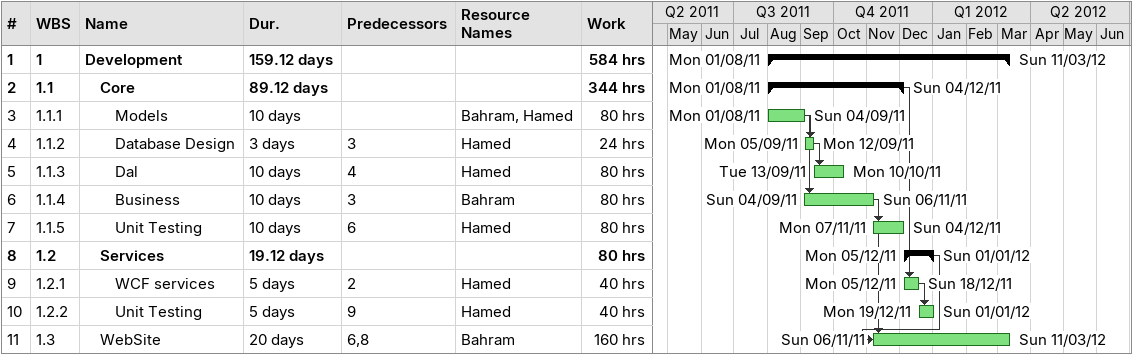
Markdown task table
| ID | WBS | Task | Duration | Start | Finish | Predecessors | Resources | Work (h) |
|---|---|---|---|---|---|---|---|---|
| 1 | 1 | **Development** | 159.12d | 2011-08-01 | 2012-03-11 |  |  | 584 |
| 2 | 1.1 | **Core** | 89.12d | 2011-08-01 | 2011-12-04 |  |  | 344 |
| 3 | 1.1.1 | Models | 10d | 2011-08-01 | 2011-09-04 |  | Bahram, Hamed | 80 |
| 4 | 1.1.2 | Database Design | 3d | 2011-09-05 | 2011-09-12 | 3 | Hamed | 24 |
| 5 | 1.1.3 | Dal | 10d | 2011-09-13 | 2011-10-10 | 4 | Hamed | 80 |
| 6 | 1.1.4 | Business | 10d | 2011-09-04 | 2011-11-06 | 3 | Bahram | 80 |
| 7 | 1.1.5 | Unit Testing | 10d | 2011-11-07 | 2011-12-04 | 6 | Hamed | 80 |
| 8 | 1.2 | **Services** | 19.12d | 2011-12-05 | 2012-01-01 |  |  | 80 |
| 9 | 1.2.1 | WCF services | 5d | 2011-12-05 | 2011-12-18 | 2 | Hamed | 40 |
| 10 | 1.2.2 | Unit Testing | 5d | 2011-12-19 | 2012-01-01 | 9 | Hamed | 40 |
| 11 | 1.3 | WebSite | 20d | 2011-11-06 | 2012-03-11 | 6, 8 | Bahram | 160 |
